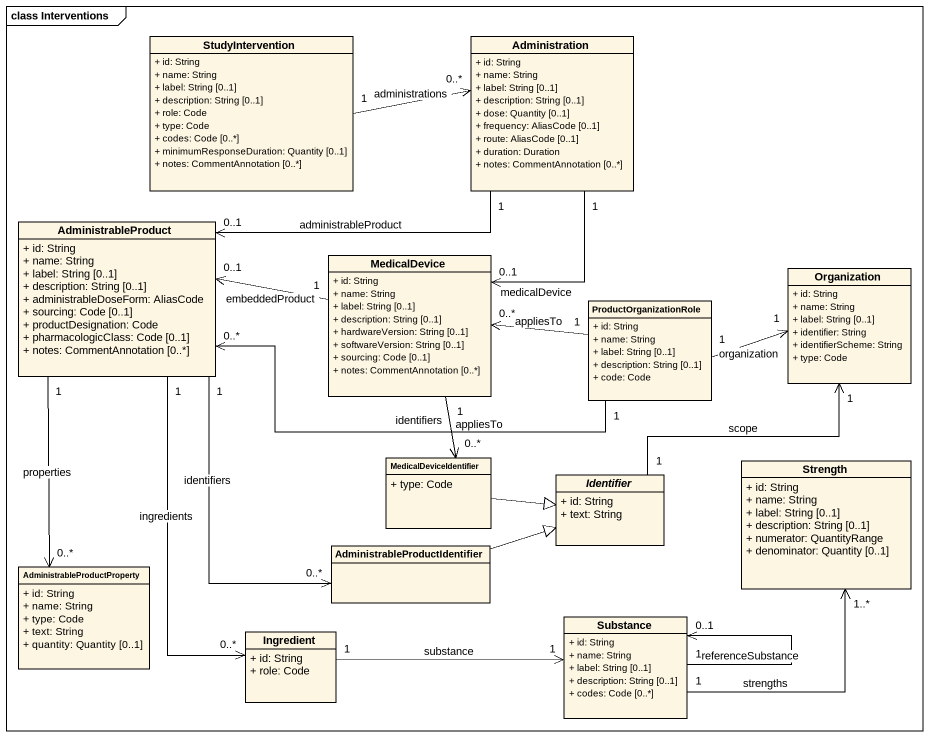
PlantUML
@startuml
mainframe class Interventions
hide circle
hide empty members
skinparam classAttributeIconSize 0
class StudyIntervention {
  + id: String
  + name: String
  + label: String [0..1]
  + description: String [0..1]
  + role: Code
  + type: Code
  + codes: Code [0..*]
  + minimumResponseDuration: Quantity [0..1]
  + notes: CommentAnnotation [0..*]
}
class Administration {
  + id: String
  + name: String
  + label: String [0..1]
  + description: String [0..1]
  + dose: Quantity [0..1]
  + frequency: AliasCode [0..1]
  + route: AliasCode [0..1]
  + duration: Duration
  + notes: CommentAnnotation [0..*]
}
class AdministrableProduct {
  + id: String
  + name: String
  + label: String [0..1]
  + description: String [0..1]
  + administrableDoseForm: AliasCode
  + sourcing: Code [0..1]
  + productDesignation: Code
  + pharmacologicClass: Code [0..1]
  + notes: CommentAnnotation [0..*]
}
class MedicalDevice {
  + id: String
  + name: String
  + label: String [0..1]
  + description: String [0..1]
  + hardwareVersion: String [0..1]
  + softwareVersion: String [0..1]
  + sourcing: Code [0..1]
  + notes: CommentAnnotation [0..*]
}
class ProductOrganizationRole {
  + id: String
  + name: String
  + label: String [0..1]
  + description: String [0..1]
  + code: Code
}
class Organization {
  + id: String
  + name: String
  + label: String [0..1]
  + identifier: String
  + identifierScheme: String
  + type: Code
}
class MedicalDeviceIdentifier {
  + type: Code
}
abstract class Identifier {
  + id: String
  + text: String
}
class Strength {
  + id: String
  + name: String
  + label: String [0..1]
  + description: String [0..1]
  + numerator: QuantityRange
  + denominator: Quantity [0..1]
}
class AdministrableProductProperty {
  + id: String
  + name: String
  + type: Code
  + text: String
  + quantity: Quantity [0..1]
}
class "AdministrableProductIdentifier" as AdministrableProductIdentifi
class Ingredient {
  + id: String
  + role: Code
}
class Substance {
  + id: String
  + name: String
  + label: String [0..1]
  + description: String [0..1]
  + codes: Code [0..*]
}
StudyIntervention "1" -right-> "0..*" Administration : administrations
Administration "1" -left-> "0..1" AdministrableProduct : administrableProduct
Administration "1" --> "0..1" MedicalDevice : medicalDevice
AdministrableProduct "1" --> "0..*" AdministrableProductProperty : properties
AdministrableProduct "1" --> "0..*" AdministrableProductIdentifi : identifiers
AdministrableProduct "1" --> "0..*" Ingredient : ingredients
MedicalDevice "1" -left-> "0..1" AdministrableProduct : embeddedProduct
MedicalDevice "1" --> "0..*" MedicalDeviceIdentifier : identifiers
ProductOrganizationRole "1" -left-> "0..*" AdministrableProduct : appliesTo
ProductOrganizationRole "1" -left-> "0..*" MedicalDevice : appliesTo
ProductOrganizationRole "1" -right-> "1" Organization : organization
MedicalDeviceIdentifier -right-|> Identifier
Identifier "1" -up-> "1" Organization : scope
AdministrableProductIdentifi -right-|> Identifier
Ingredient "1" -right-> "1" Substance : substance
Substance "1" -up-> "1..*" Strength : strengths
Substance "1" --> "0..1" Substance : referenceSubstance
@enduml
